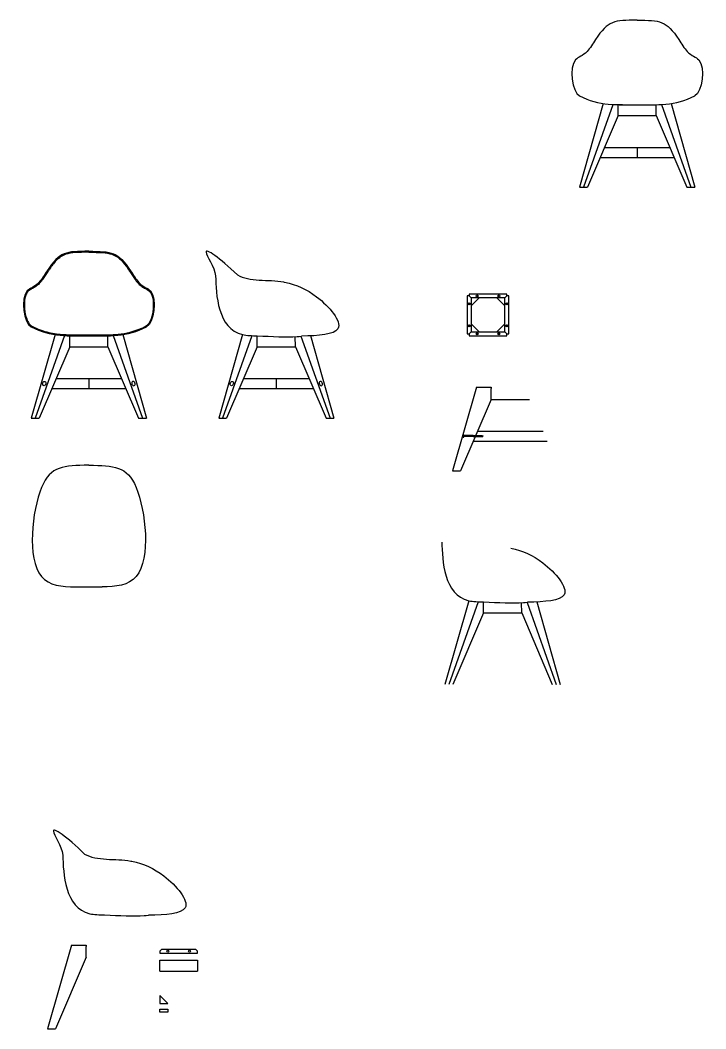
# Model space of a CAD drawing. Header units: inches. Extents: x 146 to 949, y 222 to 833.
# Drawn here: x 146 to 491, y 305 to 812 of the extents above; entities that cross this region are included whole.
import ezdxf

# ---------------------------------------------------------------- set-up
doc = ezdxf.new("R2010")
doc.units = ezdxf.units.IN
doc.header["$MEASUREMENT"] = 0
doc.layers.add('disegno', color=7, linetype='Continuous')
doc.layers.add('viti', color=3, linetype='Continuous')

# ---------------------------------------------------------------- blocks, each defined once
blk = doc.blocks.new('Vite a flangia esagonale - 10 mm da sopra')
at = {"color": 0, "linetype": 'Continuous'}
for p, q in [((-4, 6, 10), (-7, 0, 10)), ((-7, 0, 10), (-4, -6, 10)), ((4, 6, 10), (-4, 6, 10)), ((7, 0, 10), (4, 6, 10)), ((4, -6, 10), (7, 0, 10)), ((4, -6, 10), (-4, -6, 10))]:
    blk.add_line(p, q, dxfattribs=at)
for radius in [10.2, 6.4]:
    blk.add_circle((0, 0), radius, dxfattribs=at)

msp = doc.modelspace()

# ---------------------------------------------------------------- linework, layer by layer
at = {"layer": 'disegno'}
for p, q in [((439.22, 769.9), (427.24, 727.81)), ((443.95, 769.27), (429.24, 727.81)), ((448.95, 769.27), (443.95, 769.27)), ((446.62, 763.81), (446.62, 769.27)), ((465.87, 763.81), (465.74, 769.3)), ((468.44, 769.41), (483.24, 727.81)), ((473.27, 769.9), (485.24, 727.81)), ((446.62, 763.81), (431.24, 727.81)), ((446.62, 763.81), (465.87, 763.81)), ((465.87, 763.81), (481.24, 727.81)), ((439.78, 747.81), (472.7, 747.81)), ((456.24, 747.81), (456.24, 742.81)), ((437.65, 742.81), (474.84, 742.81)), ((427.24, 727.81), (431.24, 727.81)), ((481.24, 727.81), (485.24, 727.81)), ((371.7, 673.1), (370.7, 673.1)), ((370.7, 673.1), (370.7, 654.1)), ((390.7, 674.1), (371.7, 674.1)), ((371.7, 674.1), (371.7, 673.1)), ((372.7, 672.1), (371.7, 673.1)), ((372.7, 672.1), (372.7, 655.1)), ((389.7, 672.1), (372.7, 672.1)), ((372.7, 668.1), (376.7, 672.1)), ((385.7, 672.1), (389.7, 668.1)), ((389.7, 672.1), (390.7, 673.1)), ((389.7, 655.1), (389.7, 672.1)), ((390.7, 673.1), (390.7, 674.1)), ((391.7, 673.1), (390.7, 673.1)), ((391.7, 654.1), (391.7, 673.1)), ((371.7, 654.1), (372.7, 655.1)), ((376.7, 655.1), (372.7, 659.1)), ((372.7, 655.1), (389.7, 655.1)), ((389.7, 659.1), (385.7, 655.1)), ((389.7, 655.1), (390.7, 654.1)), ((163.39, 653.68), (151.42, 611.59)), ((168.17, 653.2), (153.42, 611.59)), ((170.79, 647.59), (170.79, 653.09)), ((190.04, 647.59), (189.91, 653.09)), ((192.62, 653.2), (207.42, 611.59)), ((197.44, 653.68), (209.42, 611.59)), ((257.71, 653.68), (245.73, 611.59)), ((262.44, 653.06), (247.73, 611.59)), ((265.11, 647.59), (265.11, 653.06)), ((284.36, 647.59), (284.24, 652.65)), ((287.05, 652.86), (301.73, 611.59)), ((291.9, 653.18), (303.73, 611.59)), ((370.7, 654.1), (371.7, 654.1)), ((371.7, 654.1), (371.7, 653.1)), ((371.7, 653.1), (390.7, 653.1)), ((390.7, 653.1), (390.7, 654.1)), ((390.7, 654.1), (391.7, 654.1)), ((170.79, 647.59), (155.42, 611.59)), ((170.79, 647.59), (190.04, 647.59)), ((190.04, 647.59), (205.42, 611.59)), ((265.11, 647.59), (249.73, 611.59)), ((265.11, 647.59), (284.36, 647.59)), ((284.36, 647.59), (299.73, 611.59)), ((163.96, 631.59), (196.88, 631.59)), ((180.42, 631.59), (180.42, 626.59)), ((258.27, 631.59), (291.19, 631.59)), ((274.73, 631.59), (274.73, 626.59)), ((161.82, 626.59), (199.01, 626.59)), ((256.14, 626.59), (293.33, 626.59)), ((375.41, 627.22), (363.43, 585.13)), ((375.41, 627.22), (382.8, 627.22)), ((382.8, 627.22), (382.8, 626.6)), ((382.8, 621.13), (382.8, 626.6)), ((382.8, 621.13), (367.43, 585.13)), ((382.8, 621.13), (402.06, 621.13)), ((151.42, 611.59), (155.42, 611.59)), ((205.42, 611.59), (209.42, 611.59)), ((245.73, 611.59), (249.73, 611.59)), ((299.73, 611.59), (303.73, 611.59)), ((375.97, 605.13), (408.89, 605.13)), ((373.84, 600.13), (411.03, 600.13)), ((363.43, 585.13), (367.43, 585.13)), ((171.46, 526.87), (187.14, 526.87)), ((371.52, 519.87), (359.54, 477.78)), ((376.25, 519.24), (361.54, 477.78)), ((378.92, 513.78), (378.92, 519.24)), ((398.17, 513.78), (398.05, 518.84)), ((400.86, 519.05), (415.54, 477.78)), ((405.71, 519.36), (417.54, 477.78)), ((378.92, 513.78), (363.54, 477.78)), ((378.92, 513.78), (398.17, 513.78)), ((398.17, 513.78), (413.54, 477.78)), ((171.63, 346.67), (159.66, 304.57)), ((171.63, 346.67), (179.03, 346.67)), ((179.03, 346.67), (179.03, 346.04)), ((179.03, 340.57), (179.03, 346.04)), ((179.03, 340.57), (163.66, 304.57)), ((216.1, 343.67), (217.1, 344.67)), ((216.1, 343.67), (216.1, 342.67)), ((216.1, 342.67), (235.1, 342.67)), ((217.1, 344.67), (234.1, 344.67)), ((234.1, 344.67), (235.1, 343.67)), ((235.1, 342.67), (235.1, 343.67)), ((216.1, 333.6), (216.1, 339.07)), ((216.1, 339.07), (235.1, 339.07)), ((235.1, 339.07), (235.1, 333.6)), ((216.1, 333.6), (235.1, 333.6)), ((220.1, 317.39), (216.1, 321.39)), ((216.1, 321.39), (216.1, 317.39)), ((216.1, 317.39), (220.1, 317.39)), ((216.1, 314.39), (220.1, 314.39)), ((216.1, 312.89), (216.1, 314.39)), ((220.1, 312.89), (216.1, 312.89)), ((220.1, 314.39), (220.1, 312.89)), ((159.66, 304.57), (163.66, 304.57))]:
    msp.add_line(p, q, dxfattribs=at)
for centre in [(220.1, 343.67), (231.1, 343.67)]:
    msp.add_circle(centre, 0.5, dxfattribs=at)
for centre in [(158.01, 629.09), (252.33, 629.09)]:
    msp.add_ellipse(centre, major_axis=(0.43, 1.05), ratio=0.699905, start_param=-3.141592653589793, end_param=3.141592653589793, dxfattribs=at)
at = {"layer": 'disegno', "extrusion": (0, 0, -1)}
for centre in [(202.81, 629.09), (297.13, 629.09)]:
    msp.add_ellipse(centre, major_axis=(-0.43, 1.05), ratio=0.699905, start_param=-3.141592653589793, end_param=3.141592653589793, dxfattribs=at)
at = {"layer": 'disegno'}
for points, knots in [([(456.24, 811.81), (444.76, 811.74), (440.92, 811.66), (430.28, 793.86), (421.02, 792.77), (423.42, 775.68), (427.24, 773.81)], [0, 0, 0, 0, 24.27199, 29.27199, 37.133621, 57.184109, 57.184109, 57.184109, 57.184109]), ([(456.24, 811.81), (467.72, 811.74), (471.57, 811.66), (482.21, 793.86), (491.47, 792.77), (489.07, 775.68), (485.24, 773.81)], [0, 0, 0, 0, 24.27199, 29.27199, 37.133621, 57.184109, 57.184109, 57.184109, 57.184109]), ([(180.42, 695.59), (168.94, 695.53), (165.09, 695.45), (154.45, 677.64), (145.19, 676.55), (147.59, 659.46), (151.42, 657.59)], [0, 0, 0, 0, 24.27199, 29.27199, 37.133621, 57.184109, 57.184109, 57.184109, 57.184109]), ([(180.42, 695.09), (179.75, 695.09), (179.11, 695.09), (177.27, 695.07), (176.15, 695.05), (173.06, 694.92), (171.36, 694.75), (168.38, 694.01), (167.1, 693.44), (164.63, 691.66), (163.43, 690.43), (161.72, 688.23), (161.32, 687.68), (160.53, 686.55), (160.15, 685.99), (158.94, 684.12), (158.05, 682.68), (156.75, 680.87), (156.36, 680.35), (155.66, 679.54), (155.35, 679.23), (154.74, 678.66), (154.44, 678.42), (153.55, 677.75), (152.97, 677.4), (151.87, 676.79), (151.36, 676.52), (150.56, 676.01), (150.25, 675.78), (149.77, 675.32), (149.59, 675.1), (149.25, 674.6), (149.1, 674.32), (148.68, 673.41), (148.45, 672.71), (147.97, 670.37), (147.91, 668.53), (148.22, 664.89), (148.6, 663.1), (149.48, 660.71), (149.86, 659.93), (150.61, 658.85), (150.95, 658.49), (151.41, 658.16), (151.52, 658.1), (151.63, 658.04)], [0, 0, 0, 0, 1.411626, 1.411626, 4.234878, 4.234878, 9.881381, 9.881381, 15.527885, 15.527885, 21.174388, 21.174388, 22.885498, 22.885498, 24.387703, 24.387703, 27.568712, 27.568712, 28.917767, 28.917767, 29.942296, 29.942296, 30.966825, 30.966825, 33.015884, 33.015884, 35.13715, 35.13715, 36.781019, 36.781019, 37.979434, 37.979434, 39.177848, 39.177848, 41.574676, 41.574676, 46.448987, 46.448987, 51.323298, 51.323298, 54.239947, 54.239947, 56.461716, 56.461716, 57.184109, 57.184109, 57.184109, 57.184109]), ([(180.41, 695.09), (181.08, 695.09), (181.72, 695.09), (183.56, 695.07), (184.68, 695.05), (187.77, 694.92), (189.47, 694.75), (192.45, 694.01), (193.73, 693.44), (196.2, 691.66), (197.41, 690.43), (199.11, 688.23), (199.51, 687.68), (200.3, 686.55), (200.68, 685.99), (201.89, 684.12), (202.78, 682.68), (204.08, 680.87), (204.47, 680.35), (205.17, 679.54), (205.48, 679.23), (206.09, 678.66), (206.39, 678.42), (207.28, 677.75), (207.86, 677.4), (208.96, 676.79), (209.47, 676.52), (210.27, 676.01), (210.58, 675.78), (211.06, 675.32), (211.24, 675.1), (211.58, 674.6), (211.73, 674.32), (212.16, 673.41), (212.38, 672.71), (212.86, 670.37), (212.92, 668.53), (212.61, 664.89), (212.23, 663.1), (211.36, 660.71), (210.97, 659.93), (210.22, 658.85), (209.88, 658.49), (209.42, 658.16), (209.31, 658.1), (209.2, 658.04)], [0, 0, 0, 0, 1.411626, 1.411626, 4.234878, 4.234878, 9.881381, 9.881381, 15.527885, 15.527885, 21.174388, 21.174388, 22.885498, 22.885498, 24.387703, 24.387703, 27.568712, 27.568712, 28.917767, 28.917767, 29.942296, 29.942296, 30.966825, 30.966825, 33.015884, 33.015884, 35.13715, 35.13715, 36.781019, 36.781019, 37.979434, 37.979434, 39.177848, 39.177848, 41.574676, 41.574676, 46.448987, 46.448987, 51.323298, 51.323298, 54.239947, 54.239947, 56.461716, 56.461716, 57.184109, 57.184109, 57.184109, 57.184109]), ([(180.42, 695.59), (191.9, 695.53), (195.74, 695.45), (206.38, 677.64), (215.64, 676.55), (213.24, 659.46), (209.42, 657.59)], [0, 0, 0, 0, 24.27199, 29.27199, 37.133621, 57.184109, 57.184109, 57.184109, 57.184109]), ([(255.15, 683.72), (246.15, 692.26), (234.09, 701.21), (243.62, 687.76), (244.2, 683.2)], [2.261094, 2.261094, 2.261094, 2.261094, 25.027898, 41.727882, 41.727882, 41.727882, 41.727882]), ([(244.2, 683.2), (244.36, 674.05), (245.34, 653.4), (270.22, 653.02), (279.96, 652.26), (285.36, 652.74), (287.32, 652.88)], [2.43065, 2.43065, 2.43065, 2.43065, 44.050285, 51.475924, 73.352657, 73.725829, 73.725829, 73.725829, 73.725829]), ([(255.15, 683.72), (261.13, 680.06), (270.9, 681.65), (278.75, 680.1), (278.91, 680.06)], [11.829475, 11.829475, 11.829475, 11.829475, 40.142844, 40.753178, 40.753178, 40.753178, 40.753178]), ([(278.91, 680.06), (284.89, 678.88), (296.35, 673.69), (313.21, 653.99), (295.99, 653.16), (287.32, 652.88)], [12.595634, 12.595634, 12.595634, 12.595634, 30.175733, 52.451514, 71.397965, 71.397965, 71.397965, 71.397965]), ([(151.65, 658.03), (152.29, 657.69), (152.93, 657.37), (154.84, 656.48), (156.11, 655.99), (159.93, 654.76), (162.48, 654.27), (167.64, 653.67), (170.26, 653.58), (174.91, 653.55), (176.94, 653.58), (180.2, 653.6), (181.42, 653.59), (183.87, 653.57), (185.09, 653.56), (188.74, 653.55), (191.16, 653.58), (197.67, 654.07), (201.74, 654.79), (206.93, 656.89), (208.05, 657.42), (209.18, 658.03)], [0, 0, 0, 0, 1.944599, 1.944599, 5.833796, 5.833796, 13.612191, 13.612191, 21.544763, 21.544763, 27.668817, 27.668817, 31.342149, 31.342149, 35.015482, 35.015482, 42.362147, 42.362147, 54.779033, 54.779033, 58.215118, 58.215118, 58.215118, 58.215118]), ([(180.42, 588.06), (167.66, 587.63), (154.42, 588.06), (147.69, 528.82), (166.81, 526.83), (173.69, 526.87)], [0, 0, 0, 0, 35.22783, 72.500474, 91.284854, 91.284854, 91.284854, 91.284854]), ([(180.42, 588.06), (193.17, 587.63), (206.42, 588.06), (213.14, 528.82), (194.02, 526.83), (187.14, 526.87)], [0, 0, 0, 0, 35.22783, 72.500474, 91.284854, 91.284854, 91.284854, 91.284854]), ([(358, 549.38), (358.17, 540.23), (359.15, 519.59), (384.03, 519.2), (393.77, 518.45), (399.17, 518.92), (401.13, 519.07)], [2.43065, 2.43065, 2.43065, 2.43065, 44.050285, 51.475924, 73.352657, 73.725829, 73.725829, 73.725829, 73.725829]), ([(392.72, 546.25), (398.69, 545.06), (410.16, 539.88), (427.02, 520.17), (409.79, 519.34), (401.13, 519.07)], [12.595634, 12.595634, 12.595634, 12.595634, 30.175733, 52.451514, 71.397965, 71.397965, 71.397965, 71.397965]), ([(178.29, 392.49), (169.29, 401.04), (157.23, 409.98), (166.77, 396.54), (167.34, 391.97)], [2.261094, 2.261094, 2.261094, 2.261094, 25.027898, 41.727882, 41.727882, 41.727882, 41.727882]), ([(167.34, 391.97), (167.5, 382.82), (168.49, 362.18), (193.36, 361.79), (203.1, 361.04), (208.51, 361.51), (210.46, 361.65)], [2.43065, 2.43065, 2.43065, 2.43065, 44.050285, 51.475924, 73.352657, 73.725829, 73.725829, 73.725829, 73.725829]), ([(178.29, 392.49), (184.27, 388.84), (194.05, 390.43), (201.89, 388.87), (202.05, 388.84)], [11.829475, 11.829475, 11.829475, 11.829475, 40.142844, 40.753178, 40.753178, 40.753178, 40.753178]), ([(202.05, 388.84), (208.03, 387.65), (219.5, 382.47), (236.35, 362.76), (219.13, 361.93), (210.46, 361.65)], [12.595634, 12.595634, 12.595634, 12.595634, 30.175733, 52.451514, 71.397965, 71.397965, 71.397965, 71.397965])]:
    msp.add_open_spline(points, degree=3, knots=knots, dxfattribs=at)
for points in [[(427.24, 773.81), (436.91, 768.56), (456.24, 770.06), (475.58, 768.56), (485.24, 773.81)], [(151.42, 657.59), (161.08, 652.34), (180.42, 653.84), (199.75, 652.34), (209.42, 657.59)]]:
    msp.add_open_spline(points, degree=3, dxfattribs=at)
at = {"layer": 'viti'}
for p, q in [((369.07, 603.13), (368.71, 603.13)), ((368.71, 603.13), (368.71, 602.13)), ((368.71, 602.63), (369.07, 602.63)), ((368.71, 602.13), (369.07, 602.13)), ((369.07, 602.13), (369.07, 603.13)), ((373.75, 602.88), (369.07, 602.88)), ((369.07, 602.38), (369.07, 602.88)), ((373.75, 602.38), (369.07, 602.38)), ((373.75, 602.88), (373.84, 602.8)), ((373.75, 602.38), (373.84, 602.46)), ((373.86, 602.8), (373.84, 602.8)), ((373.84, 602.46), (373.84, 602.8)), ((373.94, 602.46), (373.84, 602.46)), ((373.86, 602.8), (373.94, 602.88)), ((373.86, 602.8), (373.94, 602.88)), ((373.94, 602.46), (373.86, 602.8)), ((373.94, 602.46), (373.86, 602.8)), ((373.94, 602.88), (374.03, 602.8)), ((374.03, 602.38), (373.94, 602.88)), ((373.94, 602.46), (374.03, 602.38)), ((374.11, 602.46), (374.03, 602.8)), ((374.19, 602.8), (374.03, 602.8)), ((374.03, 602.38), (374.11, 602.46)), ((374.28, 602.46), (374.11, 602.46)), ((374.19, 602.8), (374.28, 602.88)), ((374.28, 602.46), (374.19, 602.8)), ((374.28, 602.88), (374.36, 602.8)), ((374.36, 602.38), (374.28, 602.88)), ((374.28, 602.46), (374.36, 602.38)), ((374.44, 602.46), (374.36, 602.8)), ((374.53, 602.8), (374.36, 602.8)), ((374.36, 602.38), (374.44, 602.46)), ((374.61, 602.46), (374.44, 602.46)), ((374.53, 602.8), (374.61, 602.88)), ((374.61, 602.46), (374.53, 602.8)), ((374.61, 602.88), (374.69, 602.8)), ((374.69, 602.38), (374.61, 602.88)), ((374.61, 602.46), (374.69, 602.38)), ((374.78, 602.46), (374.69, 602.8)), ((374.86, 602.8), (374.69, 602.8)), ((374.69, 602.38), (374.78, 602.46)), ((374.94, 602.46), (374.78, 602.46)), ((374.86, 602.8), (374.94, 602.88)), ((374.94, 602.46), (374.86, 602.8)), ((374.94, 602.88), (375.03, 602.8)), ((375.03, 602.38), (374.94, 602.88)), ((374.94, 602.46), (375.03, 602.38)), ((375.11, 602.46), (375.03, 602.8)), ((375.19, 602.8), (375.03, 602.8)), ((375.03, 602.38), (375.11, 602.46)), ((375.28, 602.46), (375.11, 602.46)), ((375.19, 602.8), (375.28, 602.88)), ((375.28, 602.46), (375.19, 602.8)), ((375.28, 602.88), (375.36, 602.8)), ((375.36, 602.38), (375.28, 602.88)), ((375.28, 602.46), (375.36, 602.38)), ((375.44, 602.46), (375.36, 602.8)), ((375.44, 602.46), (375.36, 602.8)), ((375.53, 602.8), (375.36, 602.8)), ((375.36, 602.38), (375.44, 602.46)), ((375.36, 602.38), (375.44, 602.46)), ((375.61, 602.46), (375.44, 602.46)), ((375.53, 602.8), (375.61, 602.88)), ((375.61, 602.46), (375.53, 602.8)), ((375.61, 602.88), (375.69, 602.8)), ((375.69, 602.38), (375.61, 602.88)), ((375.61, 602.46), (375.69, 602.38)), ((375.78, 602.46), (375.69, 602.8)), ((375.86, 602.8), (375.69, 602.8)), ((375.69, 602.38), (375.78, 602.46)), ((375.94, 602.46), (375.78, 602.46)), ((375.86, 602.8), (375.94, 602.88)), ((375.94, 602.46), (375.86, 602.8)), ((375.94, 602.88), (376.03, 602.8)), ((376.03, 602.38), (375.94, 602.88)), ((375.94, 602.46), (376.03, 602.38)), ((376.11, 602.46), (376.03, 602.8)), ((376.19, 602.8), (376.03, 602.8)), ((376.03, 602.38), (376.11, 602.46)), ((376.28, 602.46), (376.11, 602.46)), ((376.19, 602.8), (376.28, 602.88)), ((376.28, 602.46), (376.19, 602.8)), ((376.28, 602.88), (376.36, 602.8)), ((376.36, 602.38), (376.28, 602.88)), ((376.28, 602.46), (376.36, 602.38)), ((376.44, 602.46), (376.36, 602.8)), ((376.44, 602.46), (376.36, 602.8)), ((376.53, 602.8), (376.36, 602.8)), ((376.36, 602.38), (376.44, 602.46)), ((376.36, 602.38), (376.44, 602.46)), ((376.61, 602.46), (376.44, 602.46)), ((376.53, 602.8), (376.61, 602.88)), ((376.61, 602.46), (376.53, 602.8)), ((376.61, 602.88), (376.69, 602.8)), ((376.69, 602.38), (376.61, 602.88)), ((376.61, 602.46), (376.69, 602.38)), ((376.78, 602.46), (376.69, 602.8)), ((376.86, 602.8), (376.69, 602.8)), ((376.69, 602.38), (376.78, 602.46)), ((376.94, 602.46), (376.78, 602.46)), ((376.86, 602.8), (376.94, 602.88)), ((376.94, 602.46), (376.86, 602.8)), ((376.94, 602.88), (377.03, 602.8)), ((377.03, 602.38), (376.94, 602.88)), ((376.94, 602.46), (377.03, 602.38)), ((377.19, 602.8), (377.03, 602.8)), ((377.11, 602.46), (377.03, 602.8)), ((377.03, 602.38), (377.11, 602.46)), ((377.28, 602.46), (377.11, 602.46)), ((377.19, 602.8), (377.28, 602.88)), ((377.28, 602.46), (377.19, 602.8)), ((377.28, 602.88), (377.36, 602.8)), ((377.36, 602.38), (377.28, 602.88)), ((377.28, 602.46), (377.36, 602.38)), ((377.44, 602.46), (377.36, 602.8)), ((377.53, 602.8), (377.36, 602.8)), ((377.36, 602.38), (377.44, 602.46)), ((377.61, 602.46), (377.44, 602.46)), ((377.53, 602.8), (377.61, 602.88)), ((377.61, 602.46), (377.53, 602.8)), ((377.61, 602.88), (377.69, 602.8)), ((377.69, 602.38), (377.61, 602.88)), ((377.61, 602.46), (377.69, 602.38)), ((377.78, 602.46), (377.69, 602.8)), ((377.86, 602.8), (377.69, 602.8)), ((377.69, 602.38), (377.78, 602.46)), ((377.94, 602.46), (377.78, 602.46)), ((377.86, 602.8), (377.94, 602.88)), ((377.94, 602.46), (377.86, 602.8)), ((377.94, 602.88), (378.03, 602.8)), ((378.03, 602.38), (377.94, 602.88)), ((377.94, 602.46), (378.03, 602.38)), ((378.11, 602.46), (378.03, 602.8)), ((378.19, 602.8), (378.03, 602.8)), ((378.03, 602.38), (378.11, 602.46)), ((378.28, 602.46), (378.11, 602.46)), ((378.19, 602.8), (378.28, 602.88)), ((378.28, 602.46), (378.19, 602.8)), ((378.28, 602.88), (378.36, 602.8)), ((378.36, 602.38), (378.28, 602.88)), ((378.28, 602.46), (378.36, 602.38)), ((378.44, 602.46), (378.36, 602.8)), ((378.36, 602.8), (378.49, 602.74)), ((378.36, 602.38), (378.44, 602.46)), ((378.44, 602.46), (378.55, 602.52)), ((378.49, 602.74), (378.55, 602.8)), ((378.55, 602.52), (378.49, 602.74)), ((378.55, 602.8), (378.58, 602.7)), ((378.61, 602.46), (378.55, 602.8)), ((378.55, 602.52), (378.61, 602.46)), ((378.65, 602.58), (378.58, 602.7)), ((378.58, 602.7), (378.73, 602.63)), ((378.61, 602.46), (378.65, 602.58)), ((378.65, 602.58), (378.73, 602.63))]:
    msp.add_line(p, q, dxfattribs=at)

# ---------------------------------------------------------------- block references
at = {"layer": 'viti', "xscale": 0.04884625153865261, "yscale": 0.04884625153865261, "zscale": 0.04884625153865261}
for p in [(371.7, 669.1), (375.7, 673.1), (386.7, 673.1), (390.7, 669.1), (371.7, 658.1), (375.7, 654.1), (386.7, 654.1), (390.7, 658.1)]:
    msp.add_blockref('Vite a flangia esagonale - 10 mm da sopra', p, dxfattribs=at)

doc.saveas('drawing.dxf')
